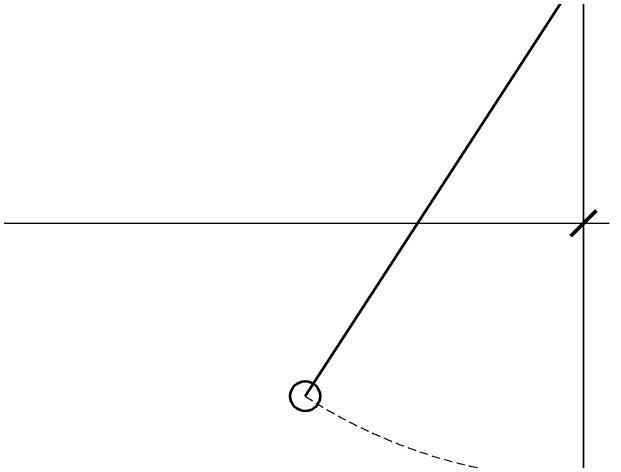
# Model space of a CAD drawing. Header units: inches. Extents: x 274208 to 641690, y -81912 to 129129.
# Drawn here: x 418531 to 420285, y 90276 to 91592 of the extents above; entities that cross this region are included whole.
import ezdxf

# ---------------------------------------------------------------- set-up
doc = ezdxf.new("R2010")
doc.units = ezdxf.units.IN
doc.header["$MEASUREMENT"] = 0
doc.header["$PDMODE"] = 3
doc.linetypes.add('$1$HIDDEN', pattern=[0.375, 0.25, -0.125])
for name, color, linetype, lineweight in [('01.Cut', 255, 'Continuous', 35), ('03.Manh', 251, 'Continuous', 13), ('08.Dim', 156, 'Continuous', 15)]:
    doc.layers.add(name, color=color, linetype=linetype, lineweight=lineweight)
doc.styles.add('TT5_Text Dim', font='hoatbif.shx', dxfattribs={"width": 0.6})
doc.dimstyles.new('TT5_Dim 1-75', dxfattribs={"dimscale": 75, "dimtxt": 2.2, "dimasz": 1, "dimexe": 1, "dimexo": 0.5, "dimgap": 0.5, "dimtad": 1, "dimdec": 0, "dimzin": 0, "dimdsep": 46, "dimtxsty": 'TT5_Text Dim', "dimblk": 'ARCHTICK', "dimcen": 0, "dimdle": 1, "dimclrd": 256, "dimclre": 256, "dimclrt": 1, "dimadec": 0, "dimazin": 0, "dimtfac": 0.015, "dimtdec": 0, "dimtix": 1, "dimtmove": 2, "dimatfit": 3, "dimldrblk": 'DOT', "dimfxl": 1, "dimtolj": 1, "dimtzin": 0, "dimlwd": -1, "dimlwe": -1, "dimarcsym": 1})

# ---------------------------------------------------------------- blocks, each defined once
blk = doc.blocks.new('_ARCHTICK')
at = {"color": 0, "linetype": 'ByBlock', "const_width": 0.15}
blk.add_lwpolyline([(-0.5, -0.5), (0.5, 0.5)], dxfattribs=at)
blk = doc.blocks.new('*D65')
at = {"layer": '08.Dim', "transparency": 16777216}
for p, q in [((412310, 90854.6), (412310, 91046.3)), ((420210, 90854.6), (420210, 91046.3)), ((420285, 90971.3), (412235, 90971.3))]:
    blk.add_line(p, q, dxfattribs=at)
at = {"layer": 'Defpoints', "color": 0, "transparency": 16777216}
for p in [(412310, 90971.3), (412310, 90817.1), (420210, 90817.1)]:
    blk.add_point(p, dxfattribs=at)
at = {"layer": '08.Dim', "transparency": 16777216, "xscale": 75, "yscale": 75, "zscale": 75, "rotation": 180}
blk.add_blockref('_ARCHTICK', (412310, 90971.3), dxfattribs=at)
at = {"layer": '08.Dim', "transparency": 16777216, "xscale": 75, "yscale": 75, "zscale": 75}
blk.add_blockref('_ARCHTICK', (420210, 90971.3), dxfattribs=at)
at = {"layer": '08.Dim', "color": 1, "transparency": 16777216, "insert": (416260, 91091.3), "char_height": 165, "attachment_point": 5, "style": 'TT5_Text Dim'}
blk.add_mtext('\\A1;7900', dxfattribs=at)
blk = doc.blocks.new('_DOT')
at = {"color": 1, "linetype": 'ByBlock'}
blk.add_line((-0.5, 0), (-1, 0), dxfattribs=at)
at = {"color": 1, "linetype": 'ByBlock', "const_width": 0.5}
blk.add_lwpolyline([(-0.25, 0, 1), (0.25, 0, 1)], format="xyb", close=True, dxfattribs=at)

msp = doc.modelspace()

# ---------------------------------------------------------------- linework, layer by layer
at = {"layer": '01.Cut'}
msp.add_line((420210, 91721), (419392.1, 90463.6), dxfattribs=at)
msp.add_circle((419392.1, 90463.6), 44, dxfattribs=at)
at = {"layer": '03.Manh'}
for p, q in [((420210, 82316.8), (420210, 103541.6)), ((420210, 91721), (420210, 88721))]:
    msp.add_line(p, q, dxfattribs=at)
at = {"layer": '03.Manh', "linetype": '$1$HIDDEN', "ltscale": 100}
msp.add_arc((420210, 91721), 1500, 236.9581, 270, dxfattribs=at)

# ---------------------------------------------------------------- dimensions: what is measured, and where the dimension line sits
at = {"layer": '08.Dim'}
dim = msp.add_aligned_dim(p1=(420210, 90817.1), p2=(412310, 90817.1), distance=-154.2, dimstyle='TT5_Dim 1-75', dxfattribs=at)
dim.commit()
dim.dimension.update_dxf_attribs({"geometry": '*D65', "text_midpoint": (416260, 91091.3)})

doc.saveas('drawing.dxf')
